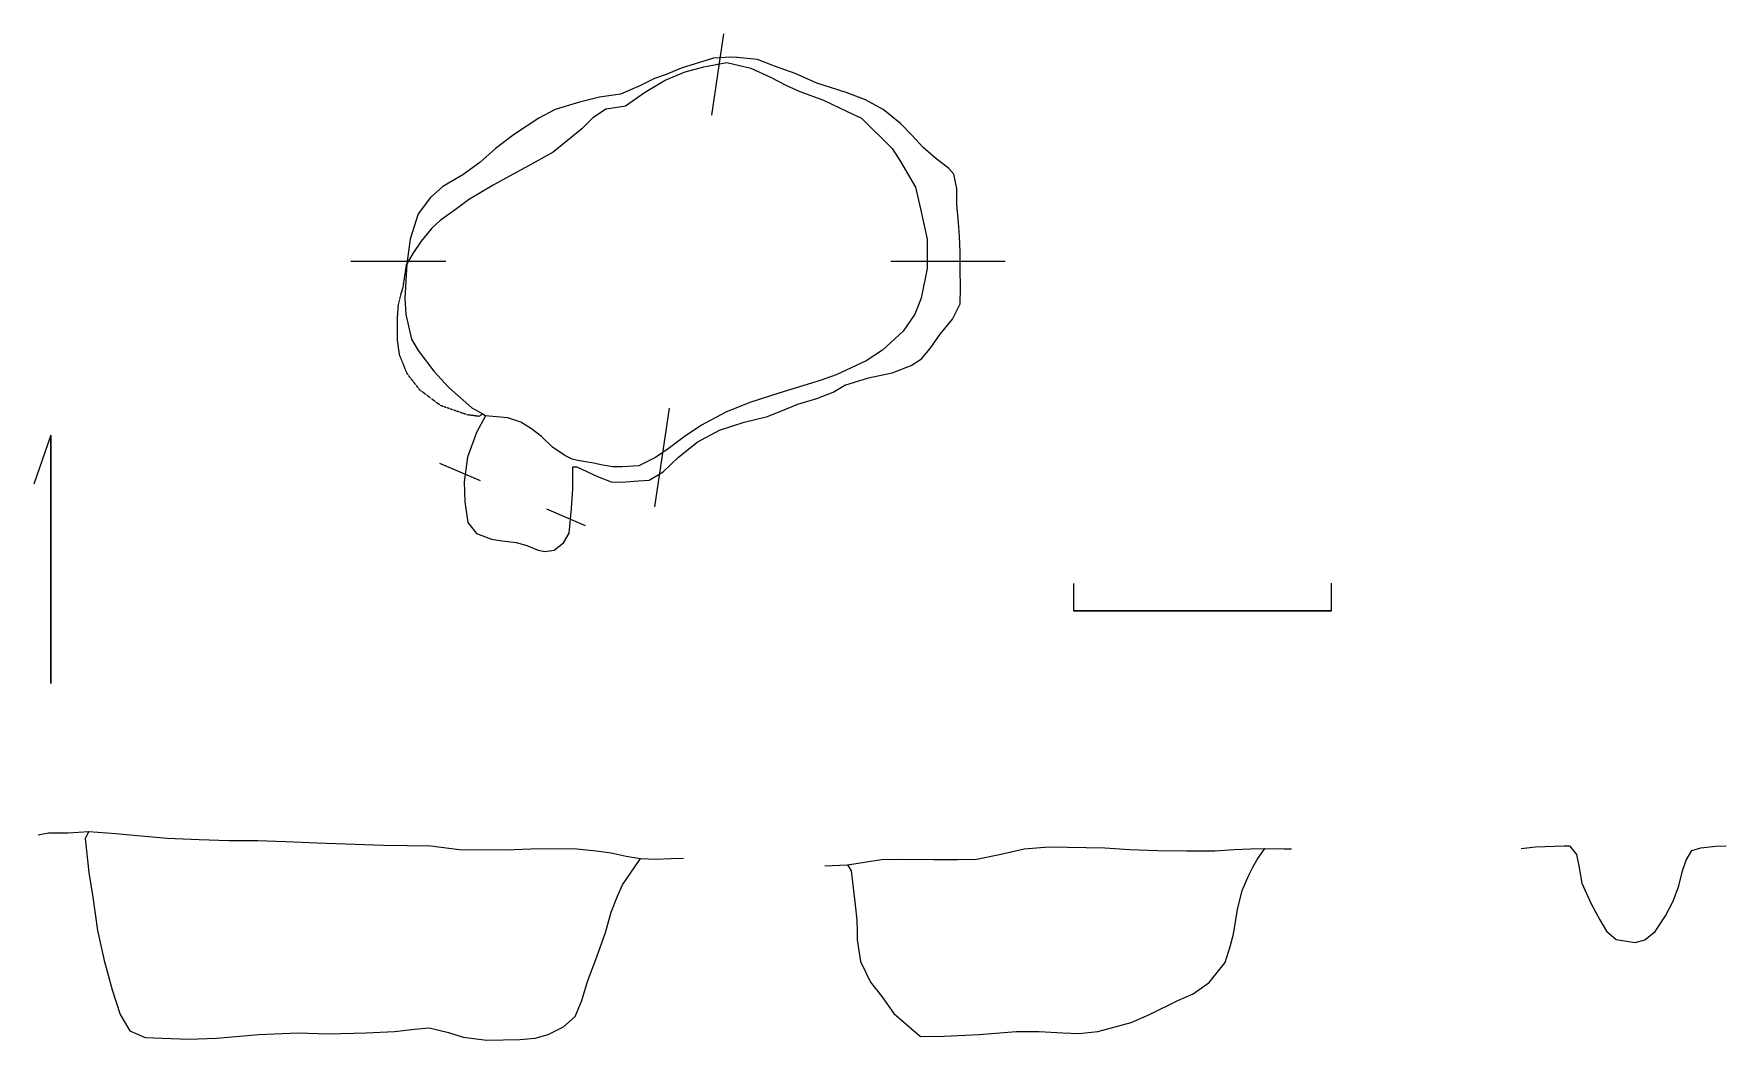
# Model space of a CAD drawing. Extents: x 6061 to 42407, y 10218 to 31813.
import ezdxf

# ---------------------------------------------------------------- set-up
doc = ezdxf.new("R2010")
doc.units = 0
doc.linetypes.add('DASHED', pattern=[0.75, 0.5, -0.25])
doc.layers.add('LAYER1', color=7, linetype='CONTINUOUS')

msp = doc.modelspace()

# ---------------------------------------------------------------- linework, layer by layer
at = {"layer": 'LAYER1', "color": 3, "linetype": 'CONTINUOUS'}
for points in [[(20624.2196, 30069.7533), (20877.779, 31813.2392)], [(12866.5369, 26935.8686), (14907.9802, 26935.8686)], [(24464.0853, 26935.8686), (26924.8415, 26935.8686)], [(19401.3267, 21661.2597), (19709.4618, 23779.9345)], [(14775.563, 22599.3131), (15647.2988, 22226.0946)], [(17070.7825, 21616.6628), (17898.3908, 21262.3486)]]:
    msp.add_lwpolyline(points, dxfattribs=at)
at = {"layer": 'LAYER1', "color": 7, "linetype": 'CONTINUOUS'}
for points in [[(21164.6938, 31305.6509), (21153.6548, 31305.6509), (21021.2364, 31316.6756), (20657.0889, 31294.6119), (19961.8978, 31073.9051), (19641.8945, 30941.4891), (19388.0849, 30853.2149), (19079.1218, 30698.7328), (18659.7898, 30522.1726), (18207.3693, 30455.9622), (17777.0138, 30345.61), (17258.3841, 30191.1279), (16905.2614, 30003.5453), (16386.6329, 29661.4615), (15978.3423, 29352.483), (15636.274, 29054.5458), (15272.1265, 28789.7091), (14841.771, 28535.9162), (14576.9366, 28304.1846), (14312.1023, 27951.0785), (14146.5811, 27410.3684), (14069.3317, 26880.6997), (14025.1875, 26141.3656), (14047.2679, 25788.2571), (14168.6449, 25258.5884), (14312.1023, 25015.8178), (14654.1694, 24574.4375), (14974.1882, 24221.3148), (15470.7529, 23790.9592), (15702.4832, 23658.5409), (15757.6522, 23614.4133), (15570.0661, 23261.2905), (15371.4397, 22731.6218), (15305.2317, 22201.9531), (15316.2553, 21771.6119), (15382.4644, 21330.215), (15570.0661, 21087.4468), (15890.0694, 20966.0674), (16121.7985, 20932.9646), (16419.7369, 20899.8571), (16651.4672, 20833.6515), (16894.2366, 20734.3359), (17037.6785, 20701.2331), (17236.3049, 20734.3383), (17434.9301, 20888.8204), (17556.3237, 21098.4858), (17611.4915, 21628.1545), (17633.5564, 22047.471), (17633.5564, 22268.1611), (17633.5564, 22521.9707), (17721.8449, 22521.9707), (18163.2251, 22312.3053), (18461.1647, 22201.9507), (18681.8703, 22190.9284), (19046.0178, 22224.0312), (19277.747, 22235.0559), (19575.6865, 22411.6185), (19906.7288, 22731.6218), (20303.9828, 23051.6394), (20789.5072, 23305.4348), (21319.1759, 23481.995), (21815.7394, 23603.3743), (22224.0312, 23768.8955), (22466.7875, 23868.2086), (22875.0792, 23989.5856), (23228.1853, 24122.0016), (23481.995, 24276.5004), (23989.5856, 24430.9801), (24497.1905, 24541.3347), (24905.4823, 24695.8145), (25126.1724, 24839.2719), (25313.7573, 25059.962), (25523.4227, 25368.943), (25788.2571, 25688.9439), (25953.7783, 26019.9886), (25964.8197, 26362.07), (25953.7783, 26781.3865), (25953.7783, 27134.495), (25942.7392, 27465.5373), (25920.6755, 27763.4769), (25887.5703, 28149.7049), (25887.5703, 28491.7719), (25821.3623, 28800.7505), (25711.0244, 28922.1275), (25424.1096, 29142.8343), (25159.2752, 29374.5634), (24916.507, 29639.3978), (24673.7507, 29893.1931), (24298.5642, 30191.1302), (23923.3776, 30400.7956), (23504.0611, 30555.2754), (22875.0792, 30753.9018), (22411.6185, 30963.5671), (21970.2216, 31118.0493), (21606.0741, 31261.5067), (21164.6938, 31305.6509)], [(18361.8515, 30202.1717), (18770.1432, 30268.3773), (19178.435, 30555.2754), (19619.8152, 30820.1097), (20050.1874, 30996.6723), (20447.4235, 31107.0245), (20943.9894, 31195.2987), (21462.6333, 31073.9051), (21892.9889, 30875.2787), (22212.9922, 30709.7575), (22510.9317, 30577.3558), (23018.5366, 30389.7542), (23526.1249, 30147.0027), (23835.1035, 30003.5453), (24497.1905, 29352.483), (24673.7507, 29076.6239), (24993.754, 28524.8747), (25104.1062, 28061.4164), (25247.5494, 27410.3684), (25247.5494, 26781.3865), (25115.131, 26141.3656), (24982.715, 25799.2985), (24728.9197, 25435.151), (24287.5227, 25026.8592), (23934.4166, 24795.1277), (23294.41, 24497.1905), (22952.3263, 24375.8136), (22411.6185, 24210.29), (22058.51, 24099.9378), (21440.5529, 23901.3114), (20921.9232, 23691.6461), (20403.2959, 23415.787), (20028.107, 23161.9774), (19686.0232, 22908.1797), (19410.1641, 22720.5947), (19057.0413, 22544.0345), (18692.8938, 22521.9707), (18494.2686, 22521.9707), (18240.4733, 22566.1007), (18085.9924, 22599.2035), (17909.431, 22632.3087), (17710.8046, 22665.4138), (17622.5317, 22687.4895), (17468.0352, 22764.7246), (17203.1997, 22941.2872), (16960.4458, 23173.0164), (16750.7804, 23338.5399), (16519.0501, 23481.995), (16243.1755, 23570.2691), (15757.6522, 23614.4133)], [(18361.8515, 30202.1717), (18063.9119, 30014.5677), (17832.1828, 29771.8161), (17214.2399, 29275.2502), (16695.6115, 28988.3354), (16276.2795, 28756.6039), (15923.1734, 28569.019), (15393.5047, 28249.0156), (15139.7093, 28061.4164), (14786.5866, 27807.6211), (14610.0406, 27642.0999), (14378.3103, 27366.2242), (14201.7489, 27101.3898), (14069.3317, 26880.6997)], [(6426.14, 23199.8908), (6061.1026, 22146.4411)], [(6426.14, 23199.8908), (6426.14, 17870.0974)], [(6426.14, 17870.0974), (6426.14, 23199.8908)], [(28389.8473, 20020.3013), (28389.8473, 19429.0291)], [(33929.3073, 19429.0291), (33929.3073, 20026.015)], [(28389.8473, 19429.0291), (33929.3073, 19429.0291)], [(33929.3073, 19429.0291), (28389.8473, 19429.0291)], [(6157.4016, 14621.0654), (6378.0918, 14665.2096), (6797.4237, 14665.2096), (7238.804, 14698.3136), (7823.6571, 14654.1694), (8132.6202, 14621.0654), (8927.1239, 14554.8562), (9611.2902, 14521.7522), (10251.2962, 14499.6884), (10869.2534, 14499.6884), (11465.1312, 14477.6235), (12149.2821, 14455.5442), (12756.199, 14433.4792), (13572.767, 14400.3753), (14587.9614, 14389.335), (15194.8783, 14312.1023), (16199.0467, 14301.0621), (16916.3016, 14334.1661), (17721.8449, 14323.127), (18141.1613, 14278.9983), (18461.1647, 14234.8541), (18781.1823, 14168.6449), (19090.1465, 14113.4759), (19421.1889, 14102.4357), (19741.2077, 14113.4759), (20017.068, 14124.5007)], [(7238.804, 14698.3136), (7161.5713, 14543.8327), (7238.804, 13815.5376), (7327.0924, 13285.8689), (7426.4056, 12568.5986), (7569.8469, 11928.592), (7746.4089, 11299.6101), (7911.9301, 10769.9414), (8121.5961, 10416.8174), (8452.639, 10273.3767), (9379.5598, 10240.2715), (9986.4619, 10262.3364), (10891.3183, 10339.5847), (11740.9903, 10372.6887), (12381.0124, 10350.6094), (13197.5804, 10372.6887), (13804.4974, 10405.7938), (14234.8541, 10449.9226), (14554.8562, 10483.0266), (14963.1479, 10383.7134), (15283.1513, 10284.4002), (15790.7562, 10218.1922), (16496.9851, 10229.2324), (16828.0286, 10262.3364), (17103.8877, 10339.5847), (17434.9301, 10505.1058), (17688.7409, 10725.7971), (17832.1828, 11067.8797), (17953.5752, 11476.156), (18152.2004, 12005.8247), (18339.7865, 12524.4698), (18461.1647, 12965.8501), (18593.5818, 13307.9327), (18703.934, 13550.7032), (18858.4162, 13782.4336), (19090.1465, 14113.4759)], [(23050.9056, 13958.9795), (23536.43, 13981.0588), (24264.7418, 14091.3967), (24673.0169, 14102.4357), (25390.2729, 14091.3967), (25897.8778, 14091.3967), (26306.1696, 14102.4357), (26802.7331, 14201.7489), (27332.4018, 14323.127), (27862.0705, 14367.2713), (29064.851, 14345.2063), (29594.534, 14312.1023), (30201.4354, 14290.0218), (30819.3783, 14278.9983), (31426.294, 14278.9983), (31845.6105, 14312.1023), (32187.6942, 14323.127), (32496.6728, 14334.1661), (32915.9893, 14323.127), (33070.469, 14323.127)], [(23536.43, 13981.0588), (23613.6795, 13848.6416), (23701.9512, 13120.3465), (23735.0564, 12789.3042), (23746.0978, 12546.5336), (23746.0978, 12369.9722), (23812.3058, 11906.5115), (24032.9959, 11465.1312), (24275.7665, 11156.1527), (24529.5761, 10792.0051), (25103.3724, 10295.4404), (25610.9773, 10306.4807), (26361.3338, 10339.5847), (27155.8392, 10405.7938), (27652.4027, 10405.7938), (28160.0076, 10372.6887), (28502.0914, 10361.6496), (28910.3665, 10405.7938), (29627.6249, 10593.3788), (30024.8728, 10769.9414), (30631.7933, 11067.8797), (30962.8357, 11211.3216), (31304.9194, 11454.091), (31647.0032, 11884.4477), (31757.3363, 12226.5303), (31823.5467, 12491.3646), (31911.8351, 13021.0345), (32011.1316, 13429.3096), (32154.589, 13760.3531), (32231.8408, 13914.8508), (32331.1516, 14091.3967), (32496.6728, 14334.1661)], [(38003.7472, 14334.1661), (38312.7257, 14367.2713), (38930.6686, 14389.335), (39041.0208, 14389.335), (39195.5005, 14201.7489), (39239.6471, 13958.9795), (39305.8575, 13583.8072), (39504.4791, 13142.4115), (39692.0688, 12800.3277), (39835.5262, 12557.5738), (40045.1726, 12381.0124), (40453.4619, 12314.8033), (40663.1297, 12369.9722), (40883.8198, 12546.5336), (41104.51, 12888.6162), (41270.0454, 13197.5804), (41391.4248, 13528.6228), (41468.6575, 13848.6416), (41545.9045, 14080.3719), (41667.2838, 14290.0218), (41865.9102, 14345.2063), (42174.8888, 14378.3103), (42406.6156, 14389.335)]]:
    msp.add_lwpolyline(points, dxfattribs=at)
at = {"layer": 'LAYER1', "color": 7, "linetype": 'DASHED'}
msp.add_lwpolyline([(15702.4832, 23658.5409), (15625.235, 23603.3743), (15371.4397, 23636.4771), (14797.6268, 23835.1035), (14356.231, 24166.1458), (14080.3719, 24519.2543), (13914.8508, 24927.546), (13870.7066, 25247.5494), (13870.7066, 25711.0244), (13892.7703, 26008.9472), (13947.9548, 26229.654), (13992.0835, 26373.0947), (14069.3317, 26880.6997)], dxfattribs=at)

doc.saveas('drawing.dxf')
